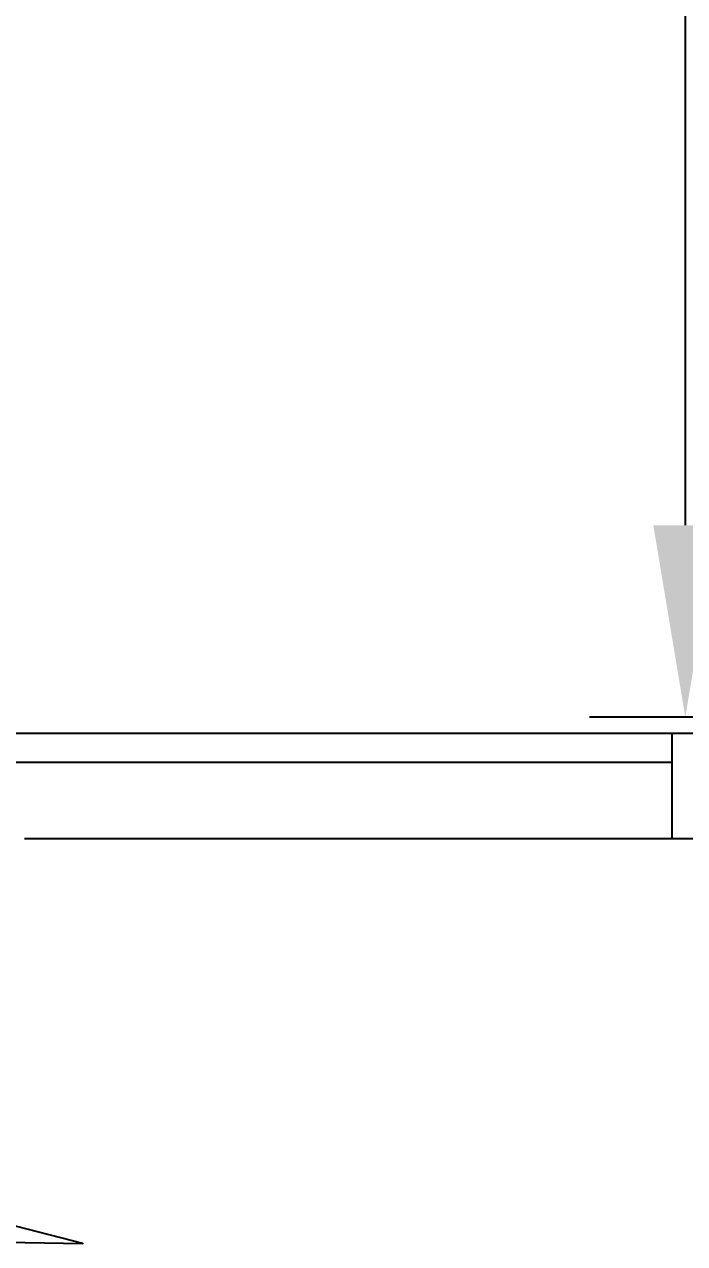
# Model space of a CAD drawing. Header units: millimetres. Extents: x 2 to 5882, y 1831 to 3462.
# Drawn here: x 544.08 to 550.96, y 2694.61 to 2707.31 of the extents above; entities that cross this region are included whole.
import ezdxf

# ---------------------------------------------------------------- set-up
doc = ezdxf.new("R2010")
doc.units = ezdxf.units.MM
doc.layers.add('标注', color=4, linetype='Continuous')
doc.layers.add('道路结构', color=7, linetype='Continuous')
doc.styles.get("Standard").update_dxf_attribs({"font": 'simplex1.shx', "width": 0.7, "bigfont": 'hztxt.shx'})
doc.dimstyles.new('比例1：200', dxfattribs={"dimtxt": 3, "dimasz": 2, "dimexe": 1, "dimexo": 1, "dimgap": 0.5, "dimtad": 1, "dimlfac": 20, "dimzin": 13, "dimdsep": 46, "dimtxsty": 'Standard', "dimcen": -0.09, "dimclrd": 256, "dimclre": 256, "dimclrt": 7, "dimaunit": 1, "dimadec": 0, "dimazin": 0, "dimtfac": 0.0005, "dimtix": 1, "dimtmove": 2, "dimatfit": 3, "dimfxl": 0, "dimtolj": 1, "dimtzin": 13, "dimarcsym": 0})

# ---------------------------------------------------------------- blocks, each defined once
blk = doc.blocks.new('*D183')
at = {"layer": 'DEFPOINTS', "color": 0}
for p in [(556.26, 2719.684), (550.966, 2700.096), (556.26, 2700.096)]:
    blk.add_point(p, dxfattribs=at)
at = {"layer": '标注', "lineweight": -2}
for p, q in [((555.26, 2719.684), (549.966, 2719.684)), ((550.966, 2717.684), (550.966, 2702.096)), ((555.26, 2700.096), (549.966, 2700.096))]:
    blk.add_line(p, q, dxfattribs=at)
at = {"layer": '标注'}
for points in [[(550.632, 2717.684), (551.299, 2717.684), (550.966, 2719.684)], [(550.632, 2702.096), (551.299, 2702.096), (550.966, 2700.096)]]:
    blk.add_solid(points, dxfattribs=at)
at = {"layer": '标注', "color": 7, "insert": (548.966, 2709.89), "char_height": 3, "attachment_point": 5, "rotation": 90}
blk.add_mtext('\\A1;600', dxfattribs=at)

msp = doc.modelspace()

# ---------------------------------------------------------------- linework, layer by layer
for p, q in [((528.07536, 2699.92966), (556.82536, 2699.92966)), ((528.67536, 2699.62966), (550.82536, 2699.62966))]:
    msp.add_line(p, q)
at = {"color": 7}
msp.add_lwpolyline([(539.07682, 2694.71323), (544.68505, 2694.61393), (543.16926, 2695.00313)], dxfattribs=at)
at = {"layer": '道路结构'}
for p, q in [((550.82536, 2699.92966), (550.82536, 2698.82966)), ((550.82536, 2699.92966), (550.82536, 2698.82966)), ((550.82536, 2699.92966), (550.82536, 2698.83172)), ((556.82536, 2698.82966), (544.07556, 2698.82966))]:
    msp.add_line(p, q, dxfattribs=at)

# ---------------------------------------------------------------- dimensions: what is measured, and where the dimension line sits
at = {"layer": '标注'}
dim = msp.add_linear_dim(base=(550.96568, 2700.09571), p1=(556.26001, 2719.68413), p2=(556.26001, 2700.09571), angle=90, text='600', dimstyle='比例1：200', dxfattribs=at)
dim.commit()
dim.dimension.update_dxf_attribs({"geometry": '*D183', "text_midpoint": (548.96568, 2709.88992)})

doc.saveas('drawing.dxf')
